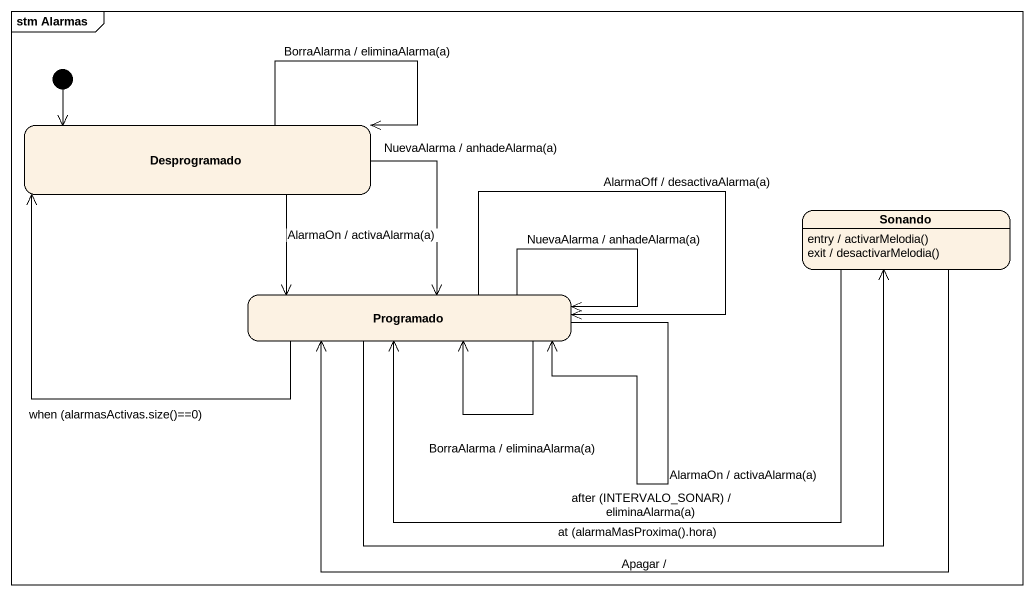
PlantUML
@startuml
mainframe stm Alarmas
hide empty description
state Desprogramado
state Sonando
Sonando : entry / activarMelodia()
Sonando : exit / desactivarMelodia()
state Programado
[*] --> Desprogramado
Desprogramado --> Desprogramado : BorraAlarma / eliminaAlarma(a)
Desprogramado --> Programado : NuevaAlarma / anhadeAlarma(a)
Desprogramado --> Programado : AlarmaOn / activaAlarma(a)
Sonando -left-> Programado : after (INTERVALO_SONAR) / eliminaAlarma(a)
Sonando -left-> Programado : Apagar /
Programado -up-> Desprogramado : when (alarmasActivas.size()==0)
Programado -right-> Sonando : at (alarmaMasProxima().hora)
Programado --> Programado : BorraAlarma / eliminaAlarma(a)
Programado --> Programado : NuevaAlarma / anhadeAlarma(a)
Programado --> Programado : AlarmaOff / desactivaAlarma(a)
Programado --> Programado : AlarmaOn / activaAlarma(a)
@enduml
